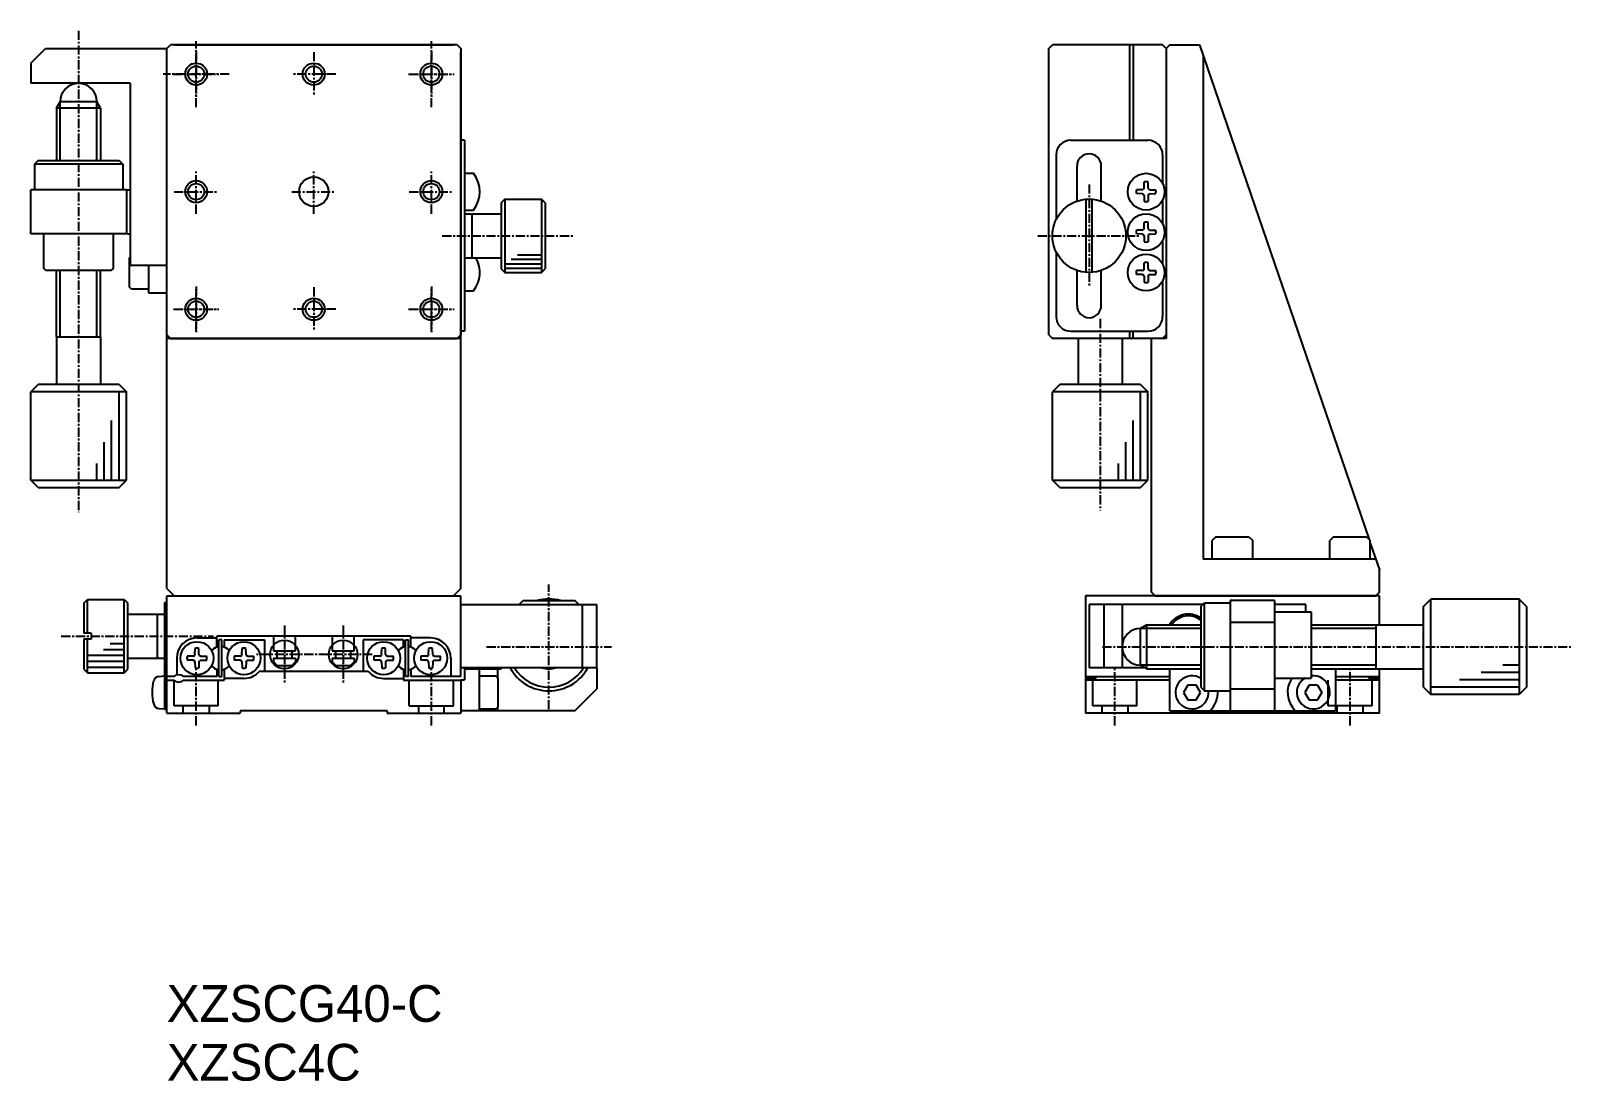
# Model space of a CAD drawing. Extents: x 150 to 360, y 53 to 196.
import ezdxf

# ---------------------------------------------------------------- set-up
doc = ezdxf.new("R2010")
doc.units = 0
doc.linetypes.add('CENTER', pattern=[2, 1.25, -0.25, 0.25, -0.25])
doc.layers.get('0').update_dxf_attribs({"linetype": 'CONTINUOUS'})
doc.layers.add('CENTER', color=1, linetype='CENTER')

msp = doc.modelspace()

# ---------------------------------------------------------------- linework, layer by layer
at = {"color": 7, "linetype": 'CONTINUOUS'}
for p, q in [((149.88, 191.19), (151.88, 193.19)), ((151.88, 193.19), (168.38, 193.19)), ((168.38, 193.19), (168.88, 193.69)), ((168.38, 154.19), (168.38, 193.19)), ((207.88, 193.69), (168.88, 193.69)), ((169.38, 193.69), (207.38, 193.69)), ((207.88, 193.69), (208.38, 193.19)), ((208.38, 193.19), (208.38, 154.19)), ((288.38, 193.19), (288.88, 193.69)), ((288.38, 154.19), (288.38, 193.19)), ((303.88, 193.69), (288.88, 193.69)), ((299.38, 193.69), (299.38, 180.69)), ((299.88, 193.69), (299.88, 180.69)), ((304.38, 193.19), (303.88, 193.69)), ((304.38, 193.19), (303.88, 193.69)), ((304.88, 193.69), (304.38, 193.19)), ((304.38, 193.19), (304.38, 183.69)), ((304.38, 193.19), (304.38, 153.69)), ((304.88, 193.69), (308.88, 193.69)), ((308.88, 193.69), (331.97, 126.35)), ((149.88, 191.19), (149.88, 188.44)), ((168.38, 119.69), (168.38, 192.69)), ((208.38, 119.69), (208.38, 192.69)), ((309.38, 192.23), (309.38, 123.69)), ((163.38, 188.44), (149.88, 188.44)), ((163.38, 188.44), (163.38, 163.69)), ((153.38, 185.07), (153.88, 185.94)), ((159.38, 185.07), (153.38, 185.07)), ((153.38, 185.07), (153.38, 177.94)), ((158.88, 185.94), (153.88, 185.94)), ((159.38, 185.07), (158.88, 185.94)), ((159.38, 185.07), (159.38, 177.94)), ((208.88, 180.69), (208.38, 180.69)), ((208.88, 180.69), (208.88, 154.69)), ((291.38, 180.69), (301.88, 180.69)), ((289.38, 178.69), (289.38, 169.87)), ((303.88, 178.69), (303.88, 174.78)), ((303.88, 178.69), (303.88, 174.78)), ((150.88, 177.94), (150.38, 177.44)), ((150.38, 177.44), (150.38, 173.94)), ((162.38, 177.44), (150.38, 177.44)), ((150.88, 177.94), (161.88, 177.94)), ((161.88, 177.94), (162.38, 177.44)), ((162.38, 177.44), (162.38, 173.94)), ((208.88, 176.19), (210.1, 176.19)), ((292.23, 172.47), (292.23, 177.19)), ((295.53, 172.33), (295.53, 177.19)), ((301.36, 174.19), (301.28, 174.02)), ((301.36, 174.19), (301.37, 175.01)), ((301.91, 174.19), (301.89, 175.01)), ((301.91, 174.19), (301.98, 174.02)), ((149.88, 167.94), (149.88, 173.94)), ((162.88, 173.94), (149.88, 173.94)), ((162.88, 173.94), (162.88, 167.94)), ((214.38, 172.69), (213.88, 172.19)), ((213.88, 172.19), (213.88, 163.19)), ((214.38, 172.69), (219.38, 172.69)), ((214.38, 172.69), (214.38, 162.69)), ((219.88, 172.19), (219.38, 172.69)), ((219.38, 172.69), (219.38, 162.69)), ((219.88, 172.19), (219.88, 163.19)), ((293.48, 162.7), (293.48, 172.67)), ((294.28, 162.7), (294.28, 172.67)), ((301.15, 173.96), (300.31, 173.95)), ((301.15, 173.41), (300.31, 173.43)), ((301.15, 173.96), (301.28, 174.02)), ((301.15, 173.41), (301.28, 173.35)), ((301.36, 173.19), (301.28, 173.35)), ((301.36, 173.19), (301.37, 172.36)), ((301.91, 173.19), (301.89, 172.36)), ((301.91, 173.19), (301.98, 173.35)), ((302.11, 173.96), (301.98, 174.02)), ((302.11, 173.41), (301.98, 173.35)), ((302.11, 173.96), (302.96, 173.95)), ((302.11, 173.41), (302.96, 173.43)), ((303.88, 172.6), (303.88, 169.28)), ((208.88, 171.19), (210.1, 171.19)), ((208.88, 170.69), (213.88, 170.69)), ((209.88, 170.69), (209.88, 164.69)), ((162.88, 167.94), (149.88, 167.94)), ((151.63, 163.24), (151.63, 167.94)), ((161.13, 163.24), (161.13, 167.94)), ((301.15, 168.46), (300.31, 168.45)), ((301.15, 167.91), (300.31, 167.93)), ((301.15, 168.46), (301.28, 168.52)), ((301.15, 167.91), (301.28, 167.85)), ((301.36, 168.69), (301.28, 168.52)), ((301.36, 167.69), (301.28, 167.85)), ((301.36, 168.69), (301.37, 169.51)), ((301.91, 168.69), (301.89, 169.51)), ((301.91, 168.69), (301.98, 168.52)), ((301.91, 167.69), (301.98, 167.85)), ((302.11, 168.46), (301.98, 168.52)), ((302.11, 167.91), (301.98, 167.85)), ((302.11, 168.46), (302.96, 168.45)), ((302.11, 167.91), (302.96, 167.93)), ((301.36, 167.69), (301.37, 166.86)), ((301.91, 167.69), (301.89, 166.86)), ((303.88, 167.1), (303.88, 163.78)), ((163.28, 164.64), (163.38, 164.74)), ((163.28, 164.64), (163.28, 160.74)), ((163.38, 163.69), (168.38, 163.69)), ((165.88, 163.69), (165.88, 159.94)), ((208.88, 164.69), (213.88, 164.69)), ((289.38, 165.51), (289.38, 156.69)), ((301.36, 163.19), (301.37, 164.01)), ((301.91, 163.19), (301.89, 164.01)), ((151.93, 162.94), (151.63, 163.24)), ((160.83, 162.94), (151.93, 162.94)), ((153.38, 153.94), (153.38, 162.94)), ((159.38, 153.94), (159.38, 162.94)), ((160.83, 162.94), (161.13, 163.24)), ((213.88, 163.19), (214.38, 162.69)), ((214.38, 162.69), (219.38, 162.69)), ((219.38, 162.69), (219.88, 163.19)), ((292.23, 158.19), (292.23, 162.9)), ((295.53, 158.19), (295.53, 163.04)), ((301.15, 162.96), (300.31, 162.95)), ((301.15, 162.41), (300.31, 162.43)), ((301.15, 162.96), (301.28, 163.02)), ((301.15, 162.41), (301.28, 162.35)), ((301.36, 163.19), (301.28, 163.02)), ((301.36, 162.19), (301.28, 162.35)), ((301.36, 162.19), (301.37, 161.36)), ((301.91, 162.19), (301.89, 161.36)), ((301.91, 163.19), (301.98, 163.02)), ((301.91, 162.19), (301.98, 162.35)), ((302.11, 162.96), (301.98, 163.02)), ((302.11, 162.41), (301.98, 162.35)), ((302.11, 162.96), (302.96, 162.95)), ((302.11, 162.41), (302.96, 162.43)), ((303.88, 161.6), (303.88, 156.69)), ((163.58, 160.44), (163.28, 160.74)), ((165.88, 160.44), (163.58, 160.44)), ((165.88, 159.94), (168.38, 159.94)), ((208.88, 160.19), (210.1, 160.19)), ((153.38, 153.94), (159.38, 153.94)), ((153.38, 153.94), (153.38, 147.44)), ((159.38, 153.94), (159.38, 147.44)), ((168.88, 153.69), (168.38, 154.19)), ((208.38, 153.69), (168.38, 153.69)), ((168.88, 153.69), (207.88, 153.69)), ((208.38, 154.19), (207.88, 153.69)), ((208.88, 154.69), (208.38, 154.69)), ((288.38, 154.19), (288.88, 153.69)), ((304.38, 153.69), (288.88, 153.69)), ((291.38, 154.69), (301.88, 154.69)), ((292.38, 153.69), (292.38, 147.44)), ((298.38, 153.69), (298.38, 147.44)), ((299.38, 154.69), (299.38, 153.69)), ((299.88, 153.69), (299.88, 154.69)), ((302.38, 119.19), (302.38, 153.69)), ((304.38, 154.19), (303.88, 153.69)), ((150.88, 147.44), (149.88, 146.44)), ((161.88, 147.44), (150.88, 147.44)), ((161.88, 147.44), (162.88, 146.44)), ((289.88, 147.44), (288.88, 146.44)), ((300.88, 147.44), (289.88, 147.44)), ((300.88, 147.44), (301.88, 146.44)), ((149.88, 134.44), (149.88, 146.44)), ((162.88, 134.44), (162.88, 146.44)), ((288.88, 134.44), (288.88, 146.44)), ((301.88, 134.44), (301.88, 146.44)), ((150.88, 133.44), (149.88, 134.44)), ((161.88, 133.44), (162.88, 134.44)), ((289.88, 133.44), (288.88, 134.44)), ((300.88, 133.44), (301.88, 134.44)), ((150.88, 133.44), (161.88, 133.44)), ((289.88, 133.44), (300.88, 133.44)), ((311.13, 126.69), (310.63, 126.19)), ((310.63, 123.69), (310.63, 126.19)), ((311.13, 126.69), (315.63, 126.69)), ((315.63, 126.69), (316.13, 126.19)), ((316.13, 123.69), (316.13, 126.19)), ((327.13, 126.69), (326.63, 126.19)), ((326.63, 123.69), (326.63, 126.19)), ((327.13, 126.69), (331.63, 126.69)), ((331.63, 126.69), (332.13, 126.19)), ((332.13, 123.69), (332.13, 126.19)), ((332.13, 125.87), (333.38, 122.23)), ((332.88, 123.69), (309.38, 123.69)), ((333.38, 119.19), (333.38, 122.23)), ((168.38, 119.69), (169.38, 118.69)), ((208.38, 119.69), (207.38, 118.69)), ((157.08, 117.69), (157.58, 118.19)), ((157.08, 117.69), (157.08, 113.59)), ((157.58, 118.19), (162.58, 118.19)), ((162.58, 118.19), (163.08, 117.69)), ((163.08, 108.69), (163.08, 117.69)), ((168.38, 117.74), (168.08, 117.74)), ((168.08, 117.74), (168.08, 103.24)), ((168.38, 102.69), (168.38, 118.69)), ((168.38, 118.69), (208.38, 118.69)), ((169.38, 118.69), (207.38, 118.69)), ((208.38, 107.69), (208.38, 118.69)), ((208.38, 117.49), (226.88, 117.49)), ((216.33, 117.49), (216.88, 118.04)), ((216.88, 118.04), (223.88, 118.04)), ((224.43, 117.49), (223.88, 118.04)), ((224.88, 117.49), (224.88, 108.89)), ((226.88, 108.89), (226.88, 117.49)), ((333.38, 118.69), (293.38, 118.69)), ((293.38, 118.69), (293.38, 102.69)), ((293.88, 117.49), (293.88, 108.89)), ((309.33, 117.49), (293.88, 117.49)), ((295.88, 117.49), (295.88, 108.89)), ((298.38, 117.49), (298.38, 108.89)), ((302.88, 118.69), (302.38, 119.19)), ((302.88, 118.69), (332.88, 118.69)), ((309.08, 117.24), (309.58, 117.74)), ((309.58, 117.74), (313.08, 117.74)), ((313.08, 118.04), (313.08, 103.04)), ((319.08, 118.04), (313.08, 118.04)), ((319.08, 118.04), (319.08, 103.04)), ((323.38, 117.49), (319.08, 117.49)), ((323.38, 116.49), (323.38, 117.49)), ((333.38, 119.19), (332.88, 118.69)), ((333.38, 114.74), (333.38, 118.69)), ((339.38, 117.24), (340.38, 118.24)), ((352.38, 118.24), (340.38, 118.24)), ((353.38, 117.24), (352.38, 118.24)), ((163.08, 116.19), (168.08, 116.19)), ((167.08, 116.19), (167.08, 110.19)), ((309.08, 117.24), (309.08, 106.24)), ((319.08, 116.49), (324.08, 116.49)), ((324.08, 116.49), (324.08, 107.49)), ((339.38, 106.24), (339.38, 117.24)), ((353.38, 117.24), (353.38, 106.24)), ((158.08, 113.59), (157.08, 113.59)), ((158.08, 113.59), (158.08, 112.79)), ((301.75, 114.74), (300.88, 114.24)), ((300.88, 109.24), (300.88, 114.24)), ((301.75, 108.74), (301.75, 114.74)), ((301.75, 114.74), (309.08, 114.74)), ((319.08, 115.04), (313.08, 115.04)), ((324.08, 114.74), (339.38, 114.74)), ((332.88, 114.74), (332.88, 108.74)), ((158.08, 112.79), (157.08, 112.79)), ((157.08, 112.79), (157.08, 108.69)), ((172.21, 110.69), (172.22, 111.51)), ((172.48, 112.94), (175.18, 112.94)), ((172.76, 110.69), (172.74, 111.51)), ((174.89, 111.57), (175.18, 111.74)), ((201.58, 113.19), (175.18, 113.19)), ((175.18, 111.74), (175.18, 113.19)), ((175.88, 112.69), (175.48, 112.69)), ((175.48, 107.69), (175.48, 112.69)), ((175.88, 107.69), (175.88, 112.69)), ((176.18, 112.69), (181.68, 112.69)), ((176.18, 112.69), (176.18, 111.74)), ((176.48, 111.57), (176.18, 111.74)), ((178.61, 110.69), (178.62, 111.51)), ((179.16, 110.69), (179.14, 111.51)), ((181.68, 112.69), (181.68, 108.39)), ((182.88, 113.19), (182.88, 111.19)), ((182.88, 111.19), (185.88, 111.19)), ((183.38, 110.19), (183.38, 111.19)), ((185.38, 111.19), (185.38, 110.19)), ((185.88, 111.19), (185.88, 113.19)), ((190.88, 113.19), (190.88, 111.19)), ((190.88, 111.19), (193.88, 111.19)), ((191.38, 110.19), (191.38, 111.19)), ((193.38, 111.19), (193.38, 110.19)), ((193.88, 111.19), (193.88, 113.19)), ((200.58, 112.69), (195.08, 112.69)), ((195.08, 112.69), (195.08, 108.39)), ((197.61, 110.69), (197.62, 111.51)), ((198.16, 110.69), (198.14, 111.51)), ((200.29, 111.57), (200.58, 111.74)), ((200.58, 111.74), (200.58, 112.69)), ((200.88, 112.69), (201.28, 112.69)), ((200.88, 107.69), (200.88, 112.69)), ((201.28, 107.69), (201.28, 112.69)), ((201.58, 111.74), (201.58, 113.19)), ((204.28, 112.94), (201.58, 112.94)), ((201.58, 111.74), (201.88, 111.57)), ((204.01, 110.69), (204.02, 111.51)), ((204.56, 110.69), (204.54, 111.51)), ((163.08, 110.19), (168.08, 110.19)), ((169.73, 110.19), (169.73, 107.9)), ((172, 110.46), (171.16, 110.45)), ((172, 109.91), (171.16, 109.93)), ((172, 110.46), (172.13, 110.52)), ((172, 109.91), (172.13, 109.85)), ((172.21, 110.69), (172.13, 110.52)), ((172.21, 109.69), (172.13, 109.85)), ((172.21, 109.69), (172.22, 108.86)), ((172.76, 109.69), (172.74, 108.86)), ((172.76, 110.69), (172.83, 110.52)), ((172.76, 109.69), (172.83, 109.85)), ((172.96, 110.46), (172.83, 110.52)), ((172.96, 109.91), (172.83, 109.85)), ((172.96, 110.46), (173.81, 110.45)), ((172.96, 109.91), (173.81, 109.93)), ((178.4, 110.46), (177.56, 110.45)), ((178.4, 109.91), (177.56, 109.93)), ((178.4, 110.46), (178.53, 110.52)), ((178.4, 109.91), (178.53, 109.85)), ((178.61, 110.69), (178.53, 110.52)), ((178.61, 109.69), (178.53, 109.85)), ((178.61, 109.69), (178.62, 108.86)), ((179.16, 109.69), (179.14, 108.86)), ((179.16, 110.69), (179.23, 110.52)), ((179.16, 109.69), (179.23, 109.85)), ((179.36, 110.46), (179.23, 110.52)), ((179.36, 109.91), (179.23, 109.85)), ((179.36, 110.46), (180.21, 110.45)), ((179.36, 109.91), (180.21, 109.93)), ((182.88, 110.19), (185.88, 110.19)), ((182.88, 110.19), (182.88, 109.69)), ((183.38, 109.19), (182.88, 109.69)), ((183.38, 109.19), (185.38, 109.19)), ((185.38, 109.19), (185.88, 109.69)), ((185.88, 110.19), (185.88, 109.69)), ((190.88, 110.19), (193.88, 110.19)), ((190.88, 110.19), (190.88, 109.69)), ((191.38, 109.19), (190.88, 109.69)), ((191.38, 109.19), (193.38, 109.19)), ((193.38, 109.19), (193.88, 109.69)), ((193.88, 110.19), (193.88, 109.69)), ((197.4, 110.46), (196.56, 110.45)), ((197.4, 109.91), (196.56, 109.93)), ((197.4, 110.46), (197.53, 110.52)), ((197.4, 109.91), (197.53, 109.85)), ((197.61, 110.69), (197.53, 110.52)), ((197.61, 109.69), (197.53, 109.85)), ((197.61, 109.69), (197.62, 108.86)), ((198.16, 109.69), (198.14, 108.86)), ((198.16, 110.69), (198.23, 110.52)), ((198.16, 109.69), (198.23, 109.85)), ((198.36, 110.46), (198.23, 110.52)), ((198.36, 109.91), (198.23, 109.85)), ((198.36, 110.46), (199.21, 110.45)), ((198.36, 109.91), (199.21, 109.93)), ((203.8, 110.46), (202.96, 110.45)), ((203.8, 109.91), (202.96, 109.93)), ((203.8, 110.46), (203.93, 110.52)), ((203.8, 109.91), (203.93, 109.85)), ((204.01, 110.69), (203.93, 110.52)), ((204.01, 109.69), (203.93, 109.85)), ((204.01, 109.69), (204.02, 108.86)), ((204.56, 109.69), (204.54, 108.86)), ((204.56, 110.69), (204.63, 110.52)), ((204.56, 109.69), (204.63, 109.85)), ((204.76, 110.46), (204.63, 110.52)), ((204.76, 109.91), (204.63, 109.85)), ((204.76, 110.46), (205.61, 110.45)), ((204.76, 109.91), (205.61, 109.93)), ((207.03, 110.19), (207.03, 107.69)), ((301.75, 108.74), (300.88, 109.24)), ((157.08, 108.69), (157.58, 108.19)), ((157.58, 108.19), (162.58, 108.19)), ((162.58, 108.19), (163.08, 108.69)), ((167.3, 107.72), (168.08, 107.79)), ((169.32, 107.69), (168.38, 107.69)), ((168.38, 107.19), (169.32, 107.19)), ((175.18, 107.69), (170.64, 107.69)), ((170.64, 107.19), (176.18, 107.19)), ((174.89, 108.81), (175.18, 108.64)), ((175.18, 108.64), (175.18, 107.69)), ((175.48, 107.69), (175.88, 107.69)), ((176.48, 108.81), (176.18, 108.64)), ((176.18, 108.64), (176.18, 107.19)), ((178.88, 107.44), (176.18, 107.44)), ((195.8, 108.39), (180.96, 108.39)), ((197.88, 107.44), (200.58, 107.44)), ((200.29, 108.81), (200.58, 108.64)), ((200.58, 108.64), (200.58, 107.19)), ((200.58, 107.19), (208.38, 107.19)), ((201.28, 107.69), (200.88, 107.69)), ((201.88, 108.81), (201.58, 108.64)), ((201.58, 108.64), (201.58, 107.69)), ((208.38, 107.69), (201.58, 107.69)), ((226.88, 108.89), (208.38, 108.89)), ((208.38, 107.24), (208.88, 107.24)), ((208.38, 107.19), (208.38, 102.69)), ((208.88, 108.74), (213.88, 108.74)), ((208.88, 108.74), (208.88, 107.24)), ((210.88, 108.74), (210.88, 103.04)), ((210.88, 107.79), (213.18, 107.79)), ((210.88, 107.79), (210.88, 103.29)), ((213.18, 107.79), (213.48, 107.49)), ((213.38, 108.74), (213.38, 107.59)), ((213.48, 103.59), (213.48, 107.49)), ((213.88, 108.89), (213.88, 108.74)), ((226.88, 108.89), (226.88, 106.04)), ((293.38, 107.69), (304.88, 107.69)), ((294.78, 107.44), (293.38, 107.44)), ((304.88, 107.19), (293.38, 107.19)), ((301.49, 108.89), (293.88, 108.89)), ((294.78, 107.44), (294.78, 107.69)), ((301.75, 108.74), (309.08, 108.74)), ((304.88, 103.04), (304.88, 108.74)), ((319.08, 107.49), (324.08, 107.49)), ((324.08, 108.74), (339.38, 108.74)), ((327.38, 108.74), (327.38, 103.04)), ((327.38, 107.69), (333.38, 107.69)), ((333.38, 107.19), (327.38, 107.19)), ((331.98, 107.44), (331.98, 107.69)), ((331.98, 107.44), (333.38, 107.44)), ((333.38, 102.69), (333.38, 108.74)), ((223.88, 103.04), (226.88, 106.04)), ((307.3, 106.54), (306.73, 105.54)), ((306.73, 105.54), (307.3, 104.54)), ((308.46, 106.54), (307.3, 106.54)), ((309.04, 105.54), (308.46, 106.54)), ((308.46, 104.54), (309.04, 105.54)), ((309.08, 106.24), (309.58, 105.74)), ((309.58, 105.74), (313.08, 105.74)), ((313.08, 106.04), (319.08, 106.04)), ((323.8, 106.54), (323.23, 105.54)), ((323.23, 105.54), (323.8, 104.54)), ((324.96, 106.54), (323.8, 106.54)), ((324.96, 106.54), (325.54, 105.54)), ((325.54, 105.54), (324.96, 104.54)), ((339.38, 106.24), (340.38, 105.24)), ((352.38, 105.24), (340.38, 105.24)), ((353.38, 106.24), (352.38, 105.24)), ((167.3, 103.36), (168.08, 103.29)), ((168.08, 103.24), (168.38, 103.24)), ((198.38, 103.04), (178.38, 103.04)), ((178.38, 103.04), (178.38, 102.69)), ((198.38, 103.04), (198.38, 102.69)), ((223.88, 103.04), (208.38, 103.04)), ((210.88, 103.29), (213.18, 103.29)), ((213.48, 103.59), (213.18, 103.29)), ((213.38, 103.49), (213.38, 103.04)), ((304.88, 103.04), (327.38, 103.04)), ((307.3, 104.54), (308.46, 104.54)), ((323.8, 104.54), (324.96, 104.54)), ((168.38, 102.69), (178.38, 102.69)), ((198.38, 102.69), (208.38, 102.69)), ((333.38, 102.69), (293.38, 102.69))]:
    msp.add_line(p, q, dxfattribs=at)
at = {"color": 3, "linetype": 'CONTINUOUS'}
for p, q in [((153.88, 177.94), (153.88, 185.94)), ((158.88, 177.94), (158.88, 185.94)), ((214.38, 163.89), (219.38, 163.89)), ((215.25, 164.49), (219.38, 164.49)), ((216.12, 165.09), (219.38, 165.09)), ((153.88, 153.94), (153.88, 162.94)), ((158.88, 153.94), (158.88, 162.94)), ((214.38, 163.29), (219.38, 163.29)), ((162.88, 146.44), (149.88, 146.44)), ((161.88, 134.44), (161.88, 146.44)), ((301.88, 146.44), (288.88, 146.44)), ((300.88, 134.44), (300.88, 146.44)), ((160.88, 134.44), (160.88, 142.55)), ((299.88, 134.44), (299.88, 142.55)), ((159.88, 134.44), (159.88, 139.61)), ((298.88, 134.44), (298.88, 139.61)), ((158.88, 134.44), (158.88, 136.67)), ((297.88, 134.44), (297.88, 136.67)), ((149.88, 134.44), (162.88, 134.44)), ((288.88, 134.44), (301.88, 134.44)), ((157.58, 113.59), (157.58, 118.19)), ((162.58, 108.19), (162.58, 118.19)), ((309.58, 105.74), (309.58, 117.74)), ((340.38, 105.24), (340.38, 118.24)), ((352.38, 118.24), (352.38, 105.24)), ((309.08, 114.24), (300.88, 114.24)), ((332.88, 114.24), (324.08, 114.24)), ((157.58, 108.19), (157.58, 112.79)), ((159.76, 111.39), (162.58, 111.39)), ((160.67, 112.19), (162.58, 112.19)), ((157.58, 110.59), (162.58, 110.59)), ((157.58, 109.79), (162.58, 109.79)), ((309.08, 109.24), (300.88, 109.24)), ((332.88, 109.24), (324.08, 109.24)), ((352.38, 109.24), (350.15, 109.24)), ((157.58, 108.99), (162.58, 108.99)), ((169.38, 103.69), (169.38, 107.14)), ((175.38, 103.69), (175.38, 107.19)), ((201.38, 103.69), (201.38, 107.19)), ((207.38, 103.69), (207.38, 107.19)), ((294.38, 103.69), (294.38, 107.19)), ((300.38, 103.69), (300.38, 107.19)), ((326.38, 103.69), (326.38, 107.19)), ((332.38, 103.69), (332.38, 107.19)), ((352.38, 107.24), (344.27, 107.24)), ((352.38, 108.24), (347.21, 108.24)), ((352.38, 106.24), (340.38, 106.24)), ((175.38, 103.69), (169.38, 103.69)), ((170.63, 102.69), (170.63, 103.69)), ((174.13, 103.69), (174.13, 102.69)), ((201.38, 103.69), (207.38, 103.69)), ((202.63, 103.69), (202.63, 102.69)), ((206.13, 102.69), (206.13, 103.69)), ((300.38, 103.69), (294.38, 103.69)), ((295.63, 102.69), (295.63, 103.69)), ((299.13, 103.69), (299.13, 102.69)), ((332.38, 103.69), (326.38, 103.69)), ((327.63, 102.69), (327.63, 103.69)), ((331.13, 103.69), (331.13, 102.69))]:
    msp.add_line(p, q, dxfattribs=at)
for centre, radius in [((172.38, 189.69), 1.5), ((188.38, 189.69), 1.5), ((204.38, 189.69), 1.5), ((172.38, 173.69), 1.5), ((204.38, 173.69), 1.5), ((172.38, 157.69), 1.5), ((188.38, 157.69), 1.5), ((204.38, 157.69), 1.5), ((184.38, 110.69), 1.95), ((192.38, 110.69), 1.95)]:
    msp.add_circle(centre, radius, dxfattribs=at)
at = {"color": 7, "linetype": 'CONTINUOUS'}
for centre, radius in [((172.38, 189.69), 1.1), ((188.38, 189.69), 1.1), ((204.38, 189.69), 1.1), ((301.63, 173.69), 2.5), ((172.38, 173.69), 1.1), ((188.38, 173.69), 2), ((204.38, 173.69), 1.1), ((293.88, 167.69), 5), ((301.63, 168.19), 2.5), ((301.63, 162.69), 2.5), ((172.38, 157.69), 1.1), ((188.38, 157.69), 1.1), ((204.38, 157.69), 1.1), ((172.48, 110.19), 2.25), ((178.88, 110.19), 2.25), ((197.88, 110.19), 2.25), ((204.28, 110.19), 2.25)]:
    msp.add_circle(centre, radius, dxfattribs=at)
for centre, radius, start, end in [((156.38, 185.94), 2.5, 360, 180), ((291.38, 178.69), 2, 90, 180), ((301.88, 178.69), 2, 0, 90), ((293.88, 177.19), 1.65, 0, 180), ((206.98, 173.69), 4, 321.3178, 38.6822), ((301.63, 173.69), 1.35, 78.8959, 101.1041), ((162.88, 176.94), 3, 270, 279.5941), ((301.63, 173.69), 1.35, 168.8959, 191.1041), ((301.63, 173.69), 1.35, 258.8959, 281.1041), ((301.63, 173.69), 1.35, 348.8959, 11.1041), ((162.88, 164.94), 3, 80.4059, 90), ((301.63, 168.19), 1.35, 168.8959, 191.1041), ((301.63, 168.19), 1.35, 78.8959, 101.1041), ((301.63, 168.19), 1.35, 348.8959, 11.1041), ((301.63, 168.19), 1.35, 258.8959, 281.1041), ((206.98, 162.69), 4, 321.3178, 30), ((301.63, 162.69), 1.35, 78.8959, 101.1041), ((301.63, 162.69), 1.35, 168.8959, 191.1041), ((301.63, 162.69), 1.35, 348.8959, 11.1041), ((301.63, 162.69), 1.35, 258.8959, 281.1041), ((293.88, 158.19), 1.65, 180, 0), ((291.38, 156.69), 2, 180, 270), ((301.88, 156.69), 2, 270, 0), ((220.38, 111.74), 6.5, 75.75, 104.25), ((307.38, 113.19), 3, 55.4819, 148.8911), ((307.38, 113.19), 2.75, 51.8165, 145.6924), ((300.88, 111.74), 2.5, 90, 270), ((172.48, 110.19), 2.75, 90, 180), ((172.48, 110.19), 1.35, 78.8959, 101.1041), ((175.68, 110.19), 1.59, 97.2376, 139.2569), ((175.8, 110.07), 1.75, 121.3783, 138.8581), ((175.68, 110.19), 1.59, 40.7431, 82.7624), ((175.57, 110.07), 1.75, 41.1419, 58.6217), ((178.88, 110.19), 1.35, 78.8959, 101.1041), ((197.88, 110.19), 1.35, 78.8959, 101.1041), ((201.08, 110.19), 1.59, 97.2376, 139.2569), ((201.2, 110.07), 1.75, 121.3783, 138.8581), ((201.08, 110.19), 1.59, 40.7431, 82.7624), ((200.97, 110.07), 1.75, 41.1419, 58.6217), ((204.28, 110.19), 1.35, 78.8959, 101.1041), ((204.28, 110.19), 2.75, 0, 90), ((172.48, 110.19), 1.35, 168.8959, 191.1041), ((172.48, 110.19), 1.35, 348.8959, 11.1041), ((175.8, 110.3), 1.75, 221.1419, 238.6217), ((175.68, 110.19), 1.59, 220.7431, 262.7624), ((175.68, 110.19), 1.59, 277.2376, 319.2569), ((175.57, 110.3), 1.75, 301.3783, 318.8581), ((178.88, 110.19), 1.35, 168.8959, 191.1041), ((178.88, 110.19), 1.35, 348.8959, 11.1041), ((197.88, 110.19), 1.35, 168.8959, 191.1041), ((197.88, 110.19), 1.35, 348.8959, 11.1041), ((201.2, 110.3), 1.75, 221.1419, 238.6217), ((201.08, 110.19), 1.59, 220.7431, 262.7624), ((201.08, 110.19), 1.59, 277.2376, 319.2569), ((200.97, 110.3), 1.75, 301.3783, 318.8581), ((204.28, 110.19), 1.35, 168.8959, 191.1041), ((204.28, 110.19), 1.35, 348.8959, 11.1041), ((172.38, 105.54), 6, 164.7184, 195.4427), ((167.37, 106.92), 0.8, 95, 164.5573), ((169.98, 106.94), 1, 48.5904, 131.4096), ((169.98, 107.94), 1, 228.5904, 311.4096), ((172.48, 110.19), 1.35, 258.8959, 281.1041), ((178.88, 110.19), 1.35, 258.8959, 281.1041), ((178.88, 110.19), 2.75, 270, 319.1148), ((197.88, 110.19), 2.75, 220.8852, 270), ((197.88, 110.19), 1.35, 258.8959, 281.1041), ((204.28, 110.19), 1.35, 258.8959, 281.1041), ((220.38, 111.74), 6, 208.3593, 331.6407), ((220.38, 111.74), 3, 251.805, 288.195), ((307.88, 105.54), 2.25, 57.769, 5.0997), ((324.38, 105.54), 3.5, 146.1416, 225.5847), ((324.38, 105.54), 2.25, 119.9264, 97.6623), ((307.88, 105.54), 3.5, 314.4153, 3.2758), ((167.37, 104.15), 0.8, 195.4427, 265)]:
    msp.add_arc(centre, radius, start, end, dxfattribs=at)
at = {"color": 3, "linetype": 'CONTINUOUS'}
msp.add_arc((220.38, 111.74), 5.5, 211.2104, 328.7896, dxfattribs=at)
at = {"layer": 'CENTER', "color": 1, "linetype": 'CENTER'}
for p, q in [((156.38, 195.59), (156.38, 130.05)), ((172.38, 185.19), (172.38, 194.19)), ((204.38, 185.19), (204.38, 194.19)), ((172.38, 192.79), (172.38, 186.59)), ((188.38, 192.69), (188.38, 186.69)), ((204.38, 192.79), (204.38, 186.59)), ((176.88, 189.69), (167.88, 189.69)), ((169.28, 189.69), (175.48, 189.69)), ((191.38, 189.69), (185.38, 189.69)), ((201.28, 189.69), (207.48, 189.69)), ((201.38, 189.69), (207.38, 189.69)), ((172.38, 170.69), (172.38, 176.69)), ((188.38, 170.69), (188.38, 176.69)), ((204.38, 170.69), (204.38, 176.69)), ((293.88, 174.69), (293.88, 160.69)), ((169.38, 173.69), (175.38, 173.69)), ((185.38, 173.69), (191.38, 173.69)), ((201.38, 173.69), (207.38, 173.69)), ((205.86, 167.69), (223.75, 167.69)), ((286.88, 167.69), (300.88, 167.69)), ((172.38, 160.79), (172.38, 154.59)), ((172.38, 154.69), (172.38, 160.69)), ((188.38, 160.69), (188.38, 154.69)), ((204.38, 160.79), (204.38, 154.59)), ((204.38, 154.69), (204.38, 160.69)), ((169.28, 157.69), (175.48, 157.69)), ((169.38, 157.69), (175.38, 157.69)), ((191.38, 157.69), (185.38, 157.69)), ((201.28, 157.69), (207.48, 157.69)), ((201.38, 157.69), (207.38, 157.69)), ((295.38, 156.36), (295.38, 130.3)), ((220.38, 103.24), (220.38, 120.24)), ((184.38, 114.64), (184.38, 106.74)), ((192.38, 114.64), (192.38, 106.74)), ((154.01, 113.19), (174.74, 113.19)), ((211.88, 111.74), (228.88, 111.74)), ((295.69, 111.74), (359.6, 111.74)), ((188.33, 110.69), (180.43, 110.69)), ((196.33, 110.69), (188.43, 110.69)), ((172.38, 101.04), (172.38, 108.98)), ((204.38, 101.04), (204.38, 108.98)), ((297.38, 101.04), (297.38, 108.98)), ((329.38, 101.04), (329.38, 108.98))]:
    msp.add_line(p, q, dxfattribs=at)

# ---------------------------------------------------------------- texts
at = {"color": 7, "linetype": 'CONTINUOUS'}
for s, p in [('XZSCG40-C', (168.38, 60.69)), ('XZSC4C', (168.38, 52.69))]:
    msp.add_text(s, height=5, dxfattribs=at).set_placement(p)

doc.saveas('drawing.dxf')
